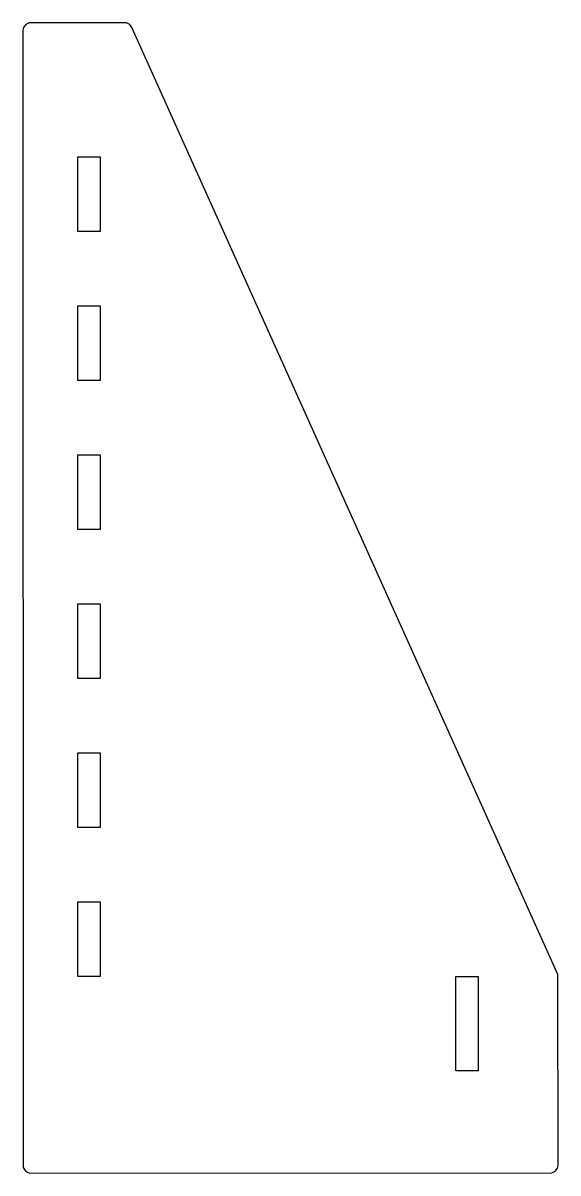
# Model space of a CAD drawing. Header units: metres. Extents: x -0.04 to 2.79, y -0.04 to 6.04.
import ezdxf

# ---------------------------------------------------------------- set-up
doc = ezdxf.new("R2010")
doc.units = ezdxf.units.M

msp = doc.modelspace()

# ---------------------------------------------------------------- linework, layer by layer
for p, q in [((-0.0251, 6.0303), (-0.0366, 6.0145)), ((-0.0074, 6.0387), (-0.0251, 6.0303)), ((0.5074, 6.0387), (-0.0074, 6.0387)), ((0.5251, 6.0303), (0.5074, 6.0387)), ((0.5366, 6.0145), (0.5251, 6.0303)), ((-0.0366, 6.0145), (-0.0394, 6)), ((-0.0394, 6), (-0.0381, -0.0098)), ((2.7881, 1.0098), (0.5366, 6.0145)), ((0.25, 4.937), (0.25, 5.3307)), ((0.25, 5.3307), (0.3681, 5.3307)), ((0.3681, 5.3307), (0.3681, 4.937)), ((0.3681, 4.937), (0.25, 4.937)), ((0.25, 4.1496), (0.25, 4.5433)), ((0.25, 4.5433), (0.3681, 4.5433)), ((0.3681, 4.5433), (0.3681, 4.1496)), ((0.3681, 4.1496), (0.25, 4.1496)), ((0.25, 3.3622), (0.25, 3.7559)), ((0.25, 3.7559), (0.3681, 3.7559)), ((0.3681, 3.7559), (0.3681, 3.3622)), ((0.3681, 3.3622), (0.25, 3.3622)), ((0.25, 2.5748), (0.25, 2.9685)), ((0.25, 2.9685), (0.3681, 2.9685)), ((0.3681, 2.9685), (0.3681, 2.5748)), ((0.3681, 2.5748), (0.25, 2.5748)), ((0.25, 1.7874), (0.25, 2.1811)), ((0.25, 2.1811), (0.3681, 2.1811)), ((0.3681, 2.1811), (0.3681, 1.7874)), ((0.3681, 1.7874), (0.25, 1.7874)), ((0.25, 1), (0.25, 1.3937)), ((0.25, 1.3937), (0.3681, 1.3937)), ((0.3681, 1.3937), (0.3681, 1)), ((0.3681, 1), (0.25, 1)), ((2.25, 0.5), (2.25, 1)), ((2.25, 1), (2.3681, 1)), ((2.3681, 1), (2.3681, 0.5)), ((2.7894, 0), (2.7881, 1.0098)), ((2.3681, 0.5), (2.25, 0.5)), ((2.7866, -0.0145), (2.7894, 0)), ((-0.0381, -0.0098), (-0.0287, -0.0269)), ((-0.0287, -0.0269), (-0.0122, -0.0374)), ((-0.0122, -0.0374), (-0.0025, -0.0393)), ((-0.0025, -0.0393), (2.7574, -0.0387)), ((2.7574, -0.0387), (2.7751, -0.0303)), ((2.7751, -0.0303), (2.7866, -0.0145))]:
    msp.add_line(p, q)

doc.saveas('drawing.dxf')
